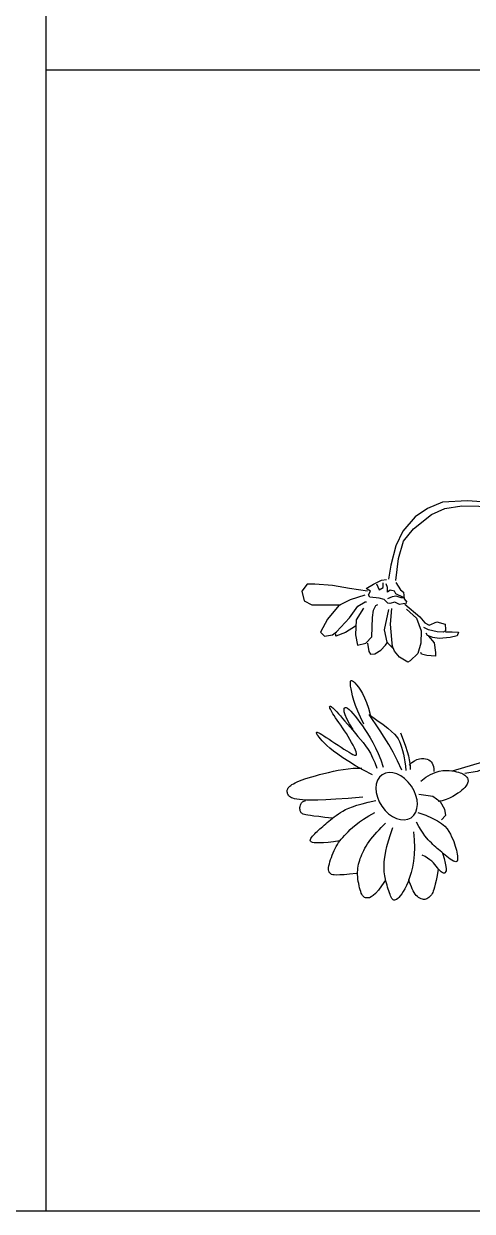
# Model space of a CAD drawing. Header units: millimetres. Extents: x 204800 to 233555, y -2285 to 8522.
# Drawn here: x 222284.6 to 222461.3, y 308.8 to 777.2 of the extents above; entities that cross this region are included whole.
import ezdxf

# ---------------------------------------------------------------- set-up
doc = ezdxf.new("R2010")
doc.units = ezdxf.units.MM
for name, color, linetype in [('7', 7, 'Continuous'), ('DIM【标注】', 66, 'Continuous'), ('标注', 1, 'Continuous')]:
    doc.layers.add(name, color=color, linetype=linetype)

# ---------------------------------------------------------------- blocks, each defined once
blk = doc.blocks.new('A$C3D726886')
at = {"layer": '7', "color": 250}
for points in [[(298.73, 301.14), (305.84, 305.74), (323.22, 313.27), (335.38, 318.47), (344.99, 321.42), (355.66, 322.26), (366.97, 321.63), (373.66, 318.7), (379.32, 314.94), (384.97, 308.46), (388.11, 301.77), (390.41, 292.98), (391.46, 286.71)], [(388.11, 286.08), (386.85, 296.12), (384.55, 303.86), (380.15, 309.5), (371.99, 315.99), (365.92, 318.7), (358.17, 319.96), (350.43, 319.75), (340.38, 317.24), (330.96, 313.69), (323.01, 310.34), (314.64, 306.58), (306.89, 303.44), (301.03, 299.88), (299.15, 298.42)], [(401.52, 282.51), (398.17, 284.39), (394.61, 286.27), (392.31, 286.48)], [(388.13, 285.23), (386.03, 281.88), (384.57, 280.83), (384.36, 277.7), (383.1, 276.23)], [(383.1, 275.82), (386.45, 275.19), (388.54, 276.23), (390.85, 275.61), (391.68, 275.82), (393.36, 277.49), (395.66, 278.12), (399.85, 278.53), (400.48, 279.58), (399.64, 281.25), (401.1, 282.09), (400.89, 282.72)], [(391.68, 277.91), (389.59, 278.74), (388.13, 279.16), (385.82, 278.33), (384.57, 278.33), (388.13, 280), (388.75, 281.25), (390.64, 281.67), (391.89, 280.83), (391.89, 282.93), (392.52, 284.6)], [(396.92, 284.6), (395.66, 281.88), (393.78, 282.93), (393.78, 285.02)], [(400.89, 281.26), (409.06, 282.51), (416.8, 283.77), (424.76, 284.39), (428.32, 284.39), (430.62, 281.26), (429.57, 276.87), (426.22, 274.98), (418.48, 274.98), (415.34, 274.98), (413.24, 274.98)], [(383.94, 275.4), (377.24, 269.55), (374.94, 266.83), (373.05, 265.78), (369.5, 267.25), (365.73, 266.2), (365.52, 263.9), (365.52, 263.27), (366.57, 262.65), (369.29, 262.86), (373.26, 263.69), (375.36, 264.74)], [(402.78, 273.52), (406.13, 268.29), (406.34, 261.39), (405.5, 256.79), (401.73, 257.63), (399.01, 260.55), (398.8, 264.95), (398.59, 269.34), (398.17, 272.68), (397.13, 274.77), (396.29, 275.19)], [(402.15, 279.37), (408.85, 277.28), (413.87, 274.77), (419.11, 268.5), (422.24, 262.65), (420.36, 260.76), (416.8, 261.39), (414.92, 262.86), (409.06, 269.13), (405.29, 274.36), (401.94, 276.45), (401.31, 276.45)], [(383.31, 273.1), (378.71, 268.92), (376.61, 263.27), (376.82, 257.63), (378.08, 253.03), (381.64, 249.68), (382.68, 249.05), (386.45, 251.35), (388.75, 254.07), (389.8, 256.58)], [(391.47, 272.89), (393.36, 263.69), (392.1, 258.05), (389.38, 255.33)], [(390.01, 273.31), (390.64, 266.2), (390.01, 259.3), (389.8, 256.16)], [(406.34, 265.36), (410.94, 262.44), (415.34, 260.76), (415.34, 261.81), (415.34, 261.81)], [(365.52, 262.86), (362.59, 262.86), (359.66, 262.65), (360.29, 260.97), (363.43, 260.14), (368.45, 259.72), (371.38, 260.14), (373.68, 261.18), (374.31, 262.23)], [(373.26, 260.76), (370.75, 257.84), (370.12, 253.45), (370.12, 251.77), (374.1, 251.98), (376.4, 252.61), (376.82, 253.45)], [(400.89, 257.63), (400.27, 253.86), (399.64, 252.61), (397.54, 252.82), (394.82, 254.49), (392.73, 256.79), (391.68, 258.25)], [(402.59, 220.86), (404.09, 224.01), (405.33, 226.86), (406.32, 229.42), (407.09, 231.71), (407.67, 233.73), (408.1, 235.48), (408.39, 236.97), (408.57, 238.2), (408.66, 239.19), (408.67, 239.94), (408.59, 240.44), (408.42, 240.72), (408.13, 240.77), (407.74, 240.59), (407.24, 240.19), (406.62, 239.58), (405.87, 238.76), (405.03, 237.7), (404.13, 236.39), (403.19, 234.81), (402.24, 232.92), (401.32, 230.71), (400.45, 228.16), (399.67, 225.25)], [(407.47, 218.43), (409.07, 221.11), (410.23, 223.35), (411, 225.14), (411.43, 226.53), (411.56, 227.54), (411.43, 228.17), (411.1, 228.47), (410.6, 228.46), (409.98, 228.15), (409.25, 227.57), (408.43, 226.76), (407.52, 225.74), (406.53, 224.53), (405.48, 223.17), (404.38, 221.68), (403.24, 220.09), (402.07, 218.42), (400.88, 216.64), (399.67, 214.7), (398.47, 212.58), (397.27, 210.22), (396.09, 207.59), (394.93, 204.66), (393.81, 201.37)], [(398.65, 197.96), (402.76, 200.08), (406.35, 202.07), (409.45, 203.93), (412.12, 205.66), (414.4, 207.25), (416.33, 208.72), (417.96, 210.06), (419.34, 211.28), (420.5, 212.38), (421.47, 213.35), (422.26, 214.22), (422.88, 214.96), (423.36, 215.6), (423.69, 216.13), (423.91, 216.56), (424.02, 216.88), (424.03, 217.11), (423.94, 217.23), (423.74, 217.24), (423.42, 217.15), (422.96, 216.94), (422.36, 216.61), (421.6, 216.16), (420.68, 215.58), (419.6, 214.88), (418.37, 214.08), (417.05, 213.21), (415.67, 212.3), (414.28, 211.38), (412.9, 210.48), (411.58, 209.62), (410.36, 208.84), (409.27, 208.17), (408.32, 207.61), (407.52, 207.19), (406.87, 206.92), (406.38, 206.82), (406.05, 206.89), (405.88, 207.15), (405.89, 207.62), (406.06, 208.31), (406.4, 209.18), (406.86, 210.21), (407.44, 211.37), (408.12, 212.62), (408.87, 213.94), (409.68, 215.29), (410.52, 216.64), (411.38, 217.96), (412.24, 219.25), (413.09, 220.48), (413.91, 221.66), (414.68, 222.78), (415.4, 223.82), (416.05, 224.78), (416.62, 225.65), (417.09, 226.43), (417.46, 227.1), (417.74, 227.67), (417.94, 228.15), (418.05, 228.53), (418.08, 228.8), (418.04, 228.98), (417.92, 229.06), (417.73, 229.04), (417.47, 228.92), (417.13, 228.68), (416.71, 228.33), (416.2, 227.86), (415.6, 227.26), (414.9, 226.53), (414.1, 225.65), (413.19, 224.64), (412.2, 223.5), (411.13, 222.27), (410, 220.95), (408.83, 219.58), (407.64, 218.17), (406.44, 216.75), (405.24, 215.34), (404.06, 213.95), (402.91, 212.53), (401.79, 211.05), (400.7, 209.45), (399.64, 207.68), (398.62, 205.7), (397.64, 203.45), (396.7, 200.88)], [(400.15, 225.25), (396.69, 222.76), (393.9, 220.71), (391.72, 219.02), (390.03, 217.61), (388.76, 216.39), (387.81, 215.28), (387.08, 214.2), (386.5, 213.07), (385.97, 211.81), (385.49, 210.43), (385.06, 208.93), (384.67, 207.31), (384.33, 205.59), (384.03, 203.78), (383.78, 201.89), (383.57, 199.91)], [(385.31, 200.09), (387.28, 204.28), (389.29, 208.15), (391.32, 211.7), (393.32, 214.94), (395.24, 217.9), (397.05, 220.6), (398.7, 223.04), (400.15, 225.25)], [(386.01, 216.97), (384.7, 213.74), (383.68, 210.95), (382.91, 208.55), (382.35, 206.49), (381.98, 204.7), (381.76, 203.12), (381.65, 201.71), (381.62, 200.4)], [(362.4, 199.67), (348.6, 203.77), (337.76, 206.99), (329.56, 209.04), (324.29, 209.04), (316.97, 208.45)], [(321.36, 206.11), (327.51, 205.82), (340.99, 203.19), (351.24, 199.38), (356.8, 198.5)], [(382.11, 202.35), (380.85, 203.47), (379.65, 204.31), (378.5, 204.89), (377.41, 205.24), (376.4, 205.4), (375.45, 205.4), (374.59, 205.26), (373.82, 205.03), (373.13, 204.72), (372.54, 204.32), (372.03, 203.83), (371.62, 203.23), (371.3, 202.5), (371.07, 201.64), (370.94, 200.61), (370.89, 199.42)], [(376.74, 195.04), (374.44, 196.8), (372.3, 198.09), (370.32, 198.99), (368.49, 199.55), (366.8, 199.84), (365.27, 199.92), (363.88, 199.86), (362.64, 199.71), (361.53, 199.53), (360.56, 199.34), (359.7, 199.12), (358.96, 198.89), (358.3, 198.64), (357.74, 198.38), (357.25, 198.1), (356.83, 197.8), (356.46, 197.49), (356.14, 197.16), (355.88, 196.82), (355.67, 196.47), (355.51, 196.11), (355.41, 195.73), (355.36, 195.35), (355.36, 194.96), (355.42, 194.56), (355.54, 194.14), (355.74, 193.71), (356.01, 193.24), (356.38, 192.74), (356.85, 192.21), (357.43, 191.62), (358.13, 190.98), (358.95, 190.28), (359.92, 189.55), (361.03, 188.81), (362.28, 188.08), (363.7, 187.38), (365.27, 186.75), (367.02, 186.21), (368.94, 185.78)], [(403.04, 187.73), (409.74, 187.25), (415.29, 186.89), (419.82, 186.64), (423.47, 186.5), (426.36, 186.44), (428.63, 186.46), (430.4, 186.54), (431.82, 186.67), (432.99, 186.84), (433.96, 187.05), (434.74, 187.28), (435.37, 187.55), (435.86, 187.83), (436.24, 188.13), (436.54, 188.45), (436.78, 188.78), (436.97, 189.12), (437.13, 189.47), (437.23, 189.82), (437.3, 190.17), (437.31, 190.53), (437.27, 190.9), (437.18, 191.26), (437.02, 191.63), (436.81, 191.99), (436.52, 192.36), (436.16, 192.73), (435.7, 193.11), (435.15, 193.49), (434.48, 193.89), (433.7, 194.29), (432.8, 194.71), (431.75, 195.15), (430.57, 195.59), (429.26, 196.06), (427.81, 196.53), (426.22, 197.01), (424.51, 197.51), (422.66, 198.02), (420.68, 198.53), (418.58, 199.05), (416.39, 199.55), (414.15, 200.01), (411.89, 200.41), (409.67, 200.72), (407.5, 200.92), (405.44, 200.98), (403.53, 200.88)], [(377.72, 189.19), (371.38, 188.22), (367.96, 185.78), (366.01, 182.37), (365.52, 179.45), (367.44, 177.5)], [(413.53, 167.99), (416.35, 167.59), (418.77, 167.3), (420.83, 167.11), (422.55, 167.02), (423.94, 167.02), (425.04, 167.1), (425.85, 167.27), (426.41, 167.51), (426.74, 167.81), (426.87, 168.18), (426.82, 168.6), (426.61, 169.06), (426.28, 169.56), (425.86, 170.08), (425.37, 170.62), (424.83, 171.16), (424.27, 171.71), (423.7, 172.26), (423.11, 172.81), (422.5, 173.37), (421.88, 173.94), (421.23, 174.52), (420.56, 175.11), (419.87, 175.71), (419.16, 176.33), (418.42, 176.95), (417.64, 177.59), (416.83, 178.24), (415.98, 178.9), (415.08, 179.55), (414.13, 180.21), (413.12, 180.87), (412.05, 181.52), (410.84, 182.17), (409.44, 182.83), (407.78, 183.49), (405.79, 184.16), (403.41, 184.85), (400.56, 185.55), (397.19, 186.27)], [(416.94, 178.23), (420.33, 178.64), (423.05, 178.98), (425.18, 179.25), (426.81, 179.47), (428.03, 179.66), (428.91, 179.82), (429.55, 179.98), (430.03, 180.14), (430.42, 180.31), (430.74, 180.52), (431, 180.75), (431.2, 181.01), (431.34, 181.32), (431.44, 181.67), (431.51, 182.07), (431.54, 182.53), (431.53, 183.04), (431.48, 183.59), (431.36, 184.16), (431.14, 184.7), (430.81, 185.21), (430.34, 185.66), (429.71, 186.02), (428.89, 186.27)], [(378.17, 180.91), (374.52, 179.63), (371.56, 178.35), (369.2, 177.09), (367.36, 175.83), (365.94, 174.59), (364.86, 173.37), (364.04, 172.17), (363.37, 171), (362.8, 169.86), (362.3, 168.75), (361.86, 167.67), (361.48, 166.62), (361.16, 165.61), (360.88, 164.64), (360.65, 163.7), (360.45, 162.8), (360.28, 161.94), (360.16, 161.13), (360.09, 160.4), (360.08, 159.76), (360.15, 159.23), (360.31, 158.83), (360.57, 158.58), (360.93, 158.49), (361.42, 158.58), (362.01, 158.82), (362.67, 159.2), (363.4, 159.68), (364.18, 160.24), (364.97, 160.86), (365.77, 161.5), (366.54, 162.15), (367.29, 162.78), (368, 163.39), (368.69, 163.99), (369.36, 164.58), (370.02, 165.18), (370.67, 165.78), (371.33, 166.39), (371.99, 167.02), (372.67, 167.68), (373.37, 168.4), (374.11, 169.23), (374.9, 170.22), (375.73, 171.4), (376.63, 172.81), (377.6, 174.5), (378.66, 176.52)], [(405.97, 153.13), (409.09, 152.82), (411.57, 152.62), (413.48, 152.51), (414.92, 152.48), (415.97, 152.53), (416.7, 152.64), (417.22, 152.8), (417.59, 153.01), (417.9, 153.26), (418.16, 153.55), (418.35, 153.89), (418.49, 154.3), (418.56, 154.77), (418.58, 155.32), (418.53, 155.97), (418.41, 156.71), (418.22, 157.55), (417.97, 158.47), (417.67, 159.46), (417.32, 160.49), (416.93, 161.54), (416.5, 162.59), (416.04, 163.61), (415.56, 164.58), (415.07, 165.5), (414.55, 166.36), (414, 167.18), (413.42, 167.97), (412.79, 168.76), (412.12, 169.56), (411.39, 170.38), (410.6, 171.24), (409.74, 172.15), (408.76, 173.13), (407.61, 174.18), (406.24, 175.31), (404.62, 176.54), (402.68, 177.88), (400.38, 179.33), (397.68, 180.91)], [(380.12, 172.14), (379.72, 168.42), (379.61, 164.96), (379.73, 161.75), (380.06, 158.79), (380.54, 156.08), (381.15, 153.62), (381.83, 151.4), (382.56, 149.44), (383.29, 147.72), (384.01, 146.23), (384.72, 144.96), (385.4, 143.9), (386.06, 143.03), (386.67, 142.34), (387.24, 141.81), (387.76, 141.44), (388.22, 141.2), (388.63, 141.1), (388.99, 141.12), (389.32, 141.27), (389.62, 141.53), (389.9, 141.91), (390.17, 142.39), (390.44, 142.98), (390.72, 143.67), (391, 144.44), (391.28, 145.27), (391.56, 146.14), (391.83, 147.04), (392.09, 147.95), (392.33, 148.85), (392.56, 149.72), (392.76, 150.56), (392.94, 151.37), (393.09, 152.18), (393.21, 153.01), (393.3, 153.88), (393.36, 154.82), (393.38, 155.85), (393.37, 156.99), (393.32, 158.27), (393.19, 159.71), (392.97, 161.37), (392.63, 163.27), (392.13, 165.45), (391.44, 167.96), (390.53, 170.82), (389.39, 174.09)], [(392.8, 150.21), (394.51, 147.62), (395.99, 145.63), (397.26, 144.17), (398.34, 143.17), (399.27, 142.53), (400.05, 142.19), (400.72, 142.07), (401.3, 142.09), (401.79, 142.18), (402.23, 142.34), (402.61, 142.57), (402.95, 142.88), (403.25, 143.27), (403.52, 143.76), (403.77, 144.33), (404.02, 145.01), (404.26, 145.79), (404.5, 146.66), (404.72, 147.6), (404.92, 148.6), (405.1, 149.62), (405.24, 150.67), (405.34, 151.71), (405.4, 152.73), (405.4, 153.71), (405.36, 154.67), (405.26, 155.6), (405.13, 156.5), (404.95, 157.4), (404.73, 158.28), (404.47, 159.16), (404.18, 160.04), (403.86, 160.92), (403.5, 161.82), (403.1, 162.73), (402.65, 163.67), (402.14, 164.62), (401.56, 165.59), (400.92, 166.6), (400.2, 167.63), (399.4, 168.69), (398.53, 169.78), (397.61, 170.88), (396.65, 171.97), (395.68, 173.04), (394.7, 174.09), (393.74, 175.09), (392.8, 176.03)], [(366.95, 162.39), (366.18, 159.92), (365.67, 157.93), (365.38, 156.39), (365.29, 155.23), (365.35, 154.41), (365.53, 153.86), (365.79, 153.53), (366.1, 153.38), (366.42, 153.34), (366.76, 153.42), (367.12, 153.59), (367.5, 153.86), (367.9, 154.23), (368.33, 154.68), (368.78, 155.21), (369.27, 155.81), (369.79, 156.48), (370.37, 157.2), (371.03, 157.95), (371.78, 158.71), (372.66, 159.45), (373.67, 160.16), (374.85, 160.83), (376.22, 161.42)], [(368.9, 155.08), (369.41, 152.28), (369.84, 150.05), (370.2, 148.29), (370.53, 146.94), (370.82, 145.92), (371.1, 145.15), (371.37, 144.55), (371.66, 144.04), (371.98, 143.56), (372.33, 143.11), (372.71, 142.69), (373.12, 142.31), (373.55, 141.99), (374.01, 141.73), (374.49, 141.54), (375, 141.44), (375.53, 141.42), (376.07, 141.5), (376.63, 141.67), (377.18, 141.92), (377.74, 142.27), (378.28, 142.7), (378.8, 143.22), (379.31, 143.84), (379.78, 144.53), (380.23, 145.32), (380.65, 146.18), (381.05, 147.13), (381.44, 148.15), (381.82, 149.25), (382.19, 150.43), (382.19, 150.43)]]:
    blk.add_lwpolyline(points, dxfattribs=at)
blk.add_ellipse((387.72, 188.22), major_axis=(6.58, 9.75), ratio=0.688921, dxfattribs=at)

msp = doc.modelspace()

# ---------------------------------------------------------------- linework, layer by layer
at = {"layer": 'DIM【标注】', "color": 4, "ltscale": 6}
for p, q in [((222293.35, 308.83), (222293.35, 1648.83)), ((223050.01, 758.83), (222293.35, 758.83)), ((223813.35, 308.83), (222233.35, 308.83))]:
    msp.add_line(p, q, dxfattribs=at)

# ---------------------------------------------------------------- block references
at = {"layer": '标注', "color": 8, "xscale": -0.869565217406489, "yscale": 0.8695652172900736, "zscale": 0.8695652173913042}
msp.add_blockref('A$C3D726886', (222768.68, 308.83), dxfattribs=at)

doc.saveas('drawing.dxf')
